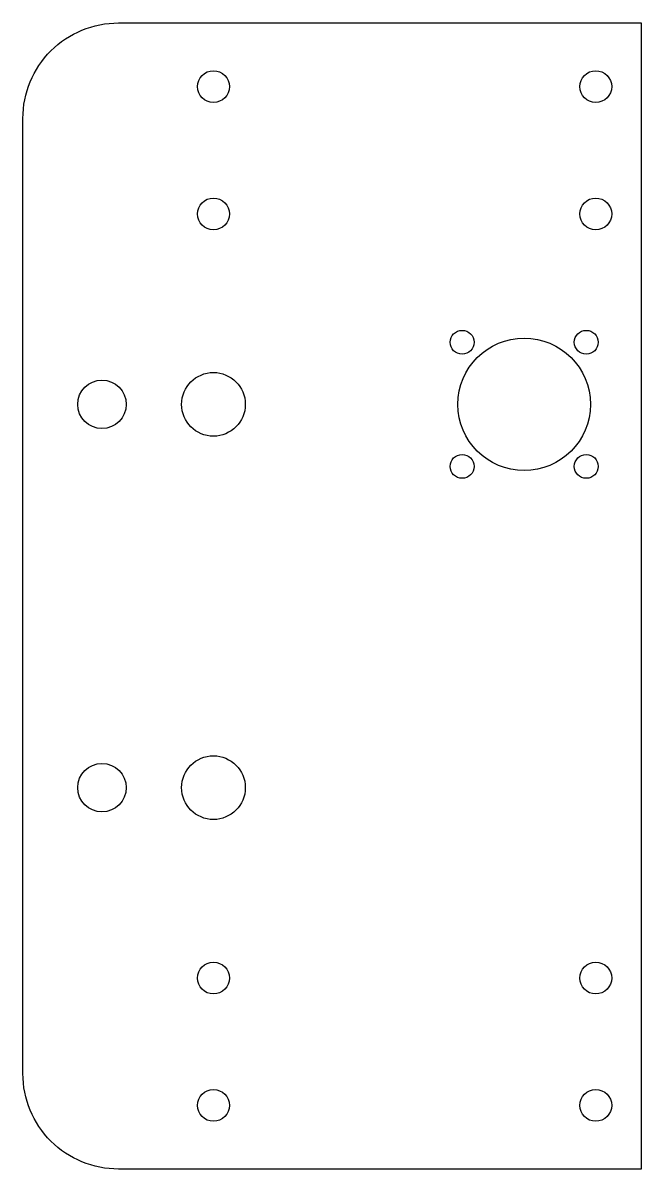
# Model space of a CAD drawing. Header units: inches. Extents: x 0.23 to 5.08, y -4.5 to 4.5.
import ezdxf

# ---------------------------------------------------------------- set-up
doc = ezdxf.new("R2010")
doc.units = ezdxf.units.IN
doc.layers.get('0').update_dxf_attribs({"linetype": 'CONTINUOUS'})

msp = doc.modelspace()

# ---------------------------------------------------------------- linework, layer by layer
msp.add_lwpolyline([(0.9775, 4.5), (5.0779, 4.5), (5.0779, -4.5), (0.9775, -4.5, -0.414214), (0.2275, -3.75), (0.2275, 3.75, -0.414214)], format="xyb", close=True)
for centre, radius in [((1.7225, 4), 0.125), ((4.7225, 4), 0.125), ((1.7225, 3), 0.125), ((4.7225, 3), 0.125), ((3.6735, 1.9922), 0.0938), ((4.6479, 1.9922), 0.0938), ((4.1607, 1.505), 0.52), ((1.7225, 1.505), 0.25), ((0.8475, 1.505), 0.19), ((3.6735, 1.0178), 0.0938), ((4.6479, 1.0178), 0.0938), ((1.7225, -1.505), 0.25), ((0.8475, -1.505), 0.19), ((1.7225, -3), 0.125), ((4.7225, -3), 0.125), ((1.7225, -4), 0.125), ((4.7225, -4), 0.125)]:
    msp.add_circle(centre, radius)

doc.saveas('drawing.dxf')
